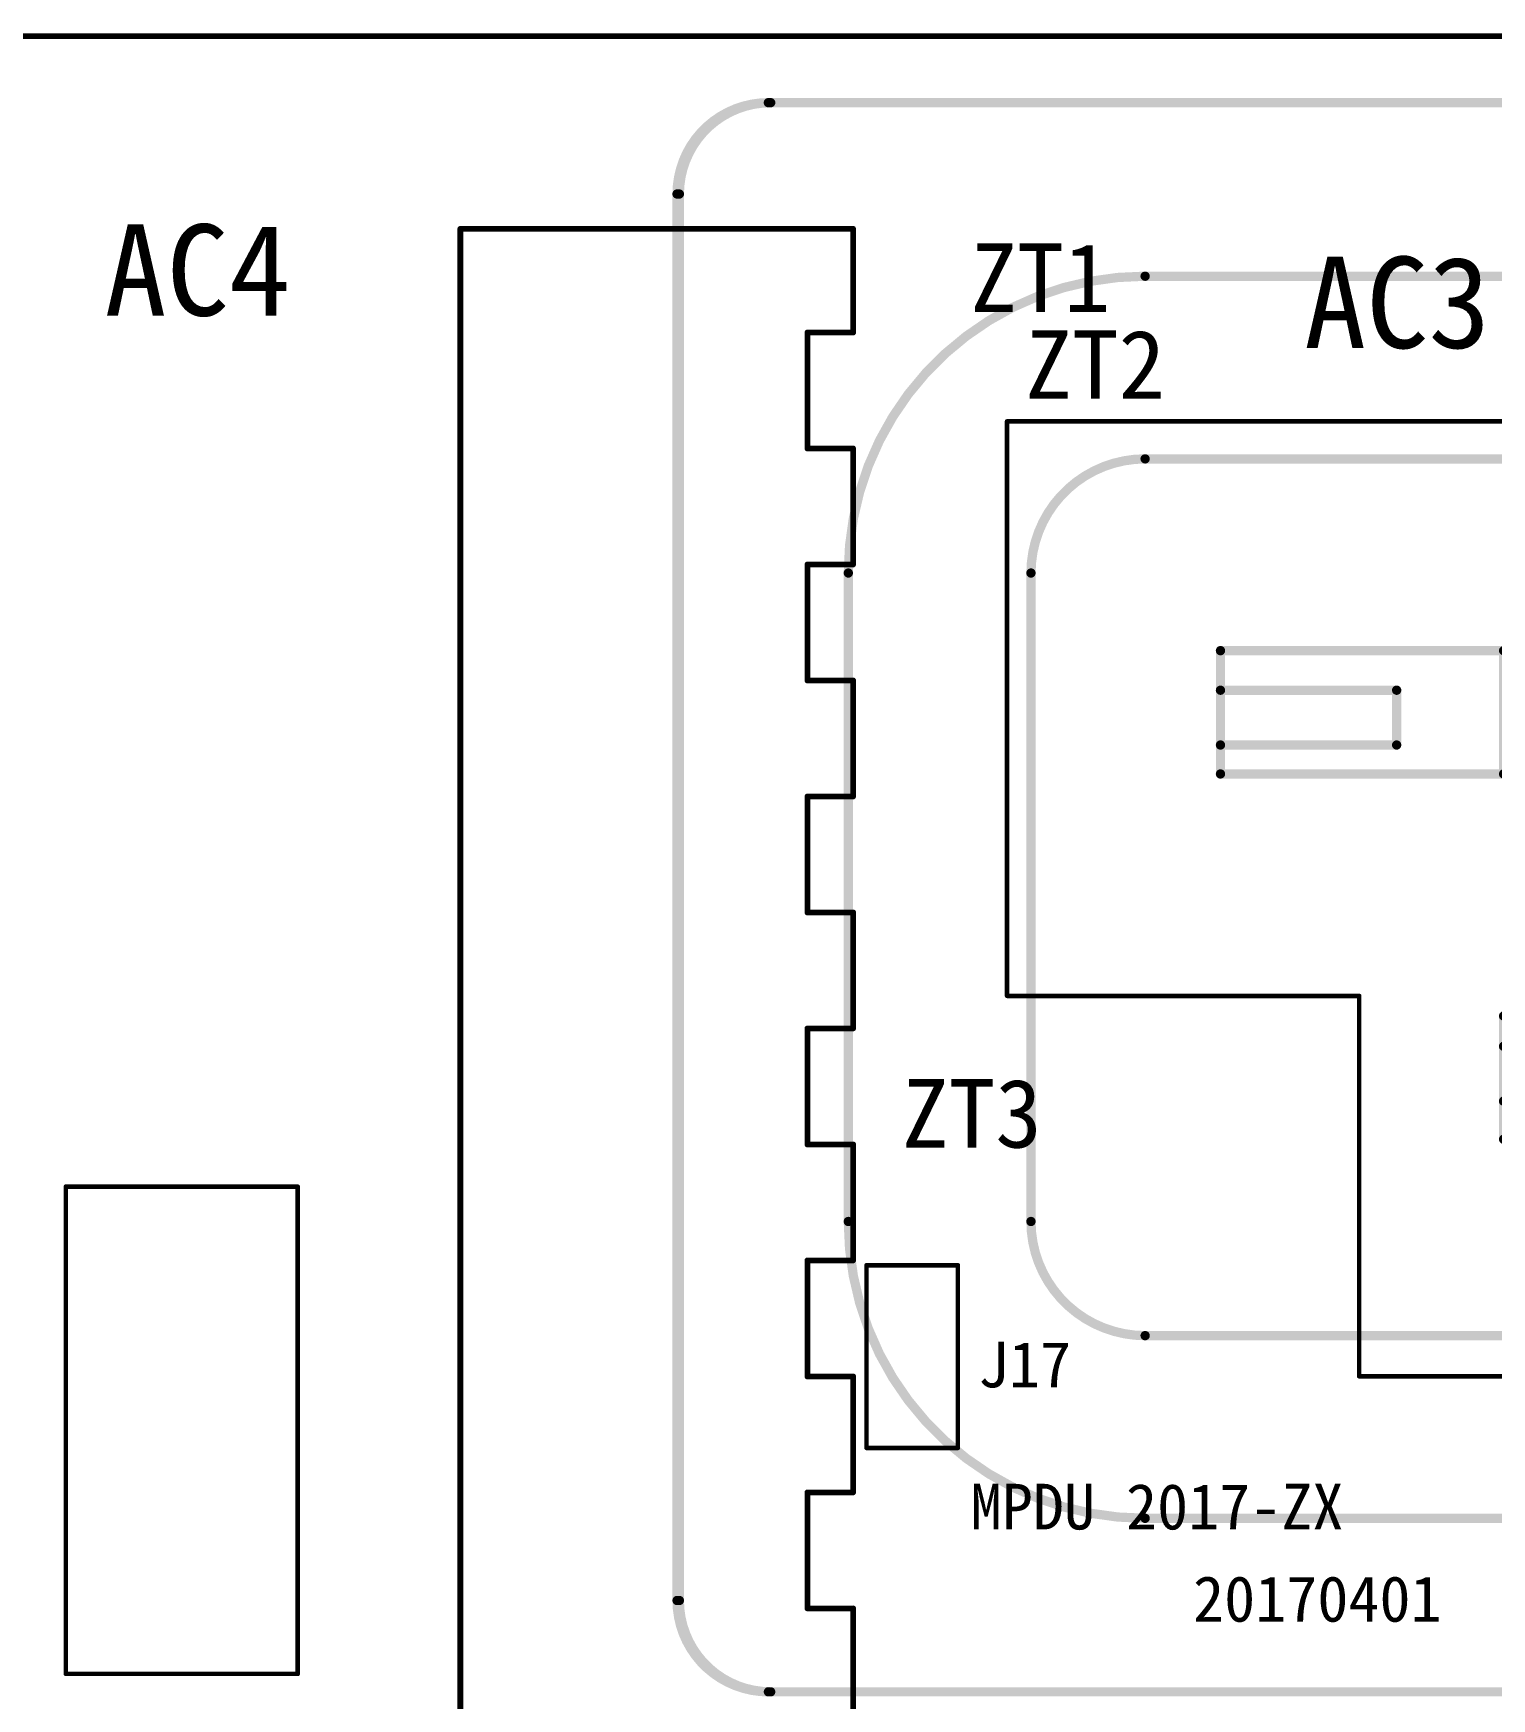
# Model space of a CAD drawing. Extents: x 741 to 1239, y 376 to 572.
# Drawn here: x 1065.38 to 1097.32, y 439.17 to 475.64 of the extents above; entities that cross this region are included whole.
import ezdxf

# ---------------------------------------------------------------- set-up
doc = ezdxf.new("R2010")
doc.units = 0
doc.header["$MEASUREMENT"] = 0
doc.layers.get('0').update_dxf_attribs({"linetype": 'CONTINUOUS'})
for name, color, linetype in [('BOTTOMOVERLAY', 7, 'CONTINUOUS'), ('KEEPOUTLAYER', 6, 'CONTINUOUS'), ('TOPOVERLAY', 7, 'CONTINUOUS')]:
    doc.layers.add(name, color=color, linetype=linetype)
doc.styles.get("Standard").update_dxf_attribs({"font": ''})
doc.styles.get('Standard').set_extended_font_data('SimSun')

# ---------------------------------------------------------------- blocks, each defined once
blk = doc.blocks.new('2_4_2_54_B_9')
at = {"layer": 'BOTTOMOVERLAY', "const_width": 0.1}
for points in [[(3.81, 9.144), (-1.27, 9.144)], [(-1.27, 9.144), (-1.27, -1.524)], [(3.81, 9.144), (3.81, -1.524)], [(3.81, -1.524), (-1.27, -1.524)]]:
    blk.add_lwpolyline(points, dxfattribs=at)
at = {"layer": 'BOTTOMOVERLAY', "const_width": 0.05}
for points in [[(-1.295, 9.144, 1), (-1.245, 9.144, 1)], [(-1.295, 9.144, 1), (-1.245, 9.144, 1)], [(3.785, 9.144, 1), (3.835, 9.144, 1)], [(3.785, 9.144, 1), (3.835, 9.144, 1)], [(-1.295, -1.524, 1), (-1.245, -1.524, 1)], [(-1.295, -1.524, 1), (-1.245, -1.524, 1)], [(3.785, -1.524, 1), (3.835, -1.524, 1)], [(3.785, -1.524, 1), (3.835, -1.524, 1)]]:
    blk.add_lwpolyline(points, format="xyb", close=True, dxfattribs=at)
blk = doc.blocks.new('2_0_2_B_14')
at = {"layer": 'BOTTOMOVERLAY', "const_width": 0.1}
for points in [[(-1, 2), (1, 2)], [(-1, -2), (-1, 2)], [(1, -2), (1, 2)], [(-1, -2), (1, -2)]]:
    blk.add_lwpolyline(points, dxfattribs=at)
at = {"layer": 'BOTTOMOVERLAY', "const_width": 0.05}
for points in [[(-1.025, 2, 1), (-0.975, 2, 1)], [(-1.025, 2, 1), (-0.975, 2, 1)], [(0.975, 2, 1), (1.025, 2, 1)], [(0.975, 2, 1), (1.025, 2, 1)], [(-1.025, -2, 1), (-0.975, -2, 1)], [(-1.025, -2, 1), (-0.975, -2, 1)], [(0.975, -2, 1), (1.025, -2, 1)], [(0.975, -2, 1), (1.025, -2, 1)]]:
    blk.add_lwpolyline(points, format="xyb", close=True, dxfattribs=at)
blk = doc.blocks.new('7P_5_08_B_93')
at = {"layer": 'BOTTOMOVERLAY', "const_width": 0.127}
for points in [[(-18.78, 1), (-18.78, 3.8)], [(18.78, 3.8), (-18.78, 3.8)], [(-18.78, -4.8), (-18.78, 1)], [(-13.97, -3.8), (-16.51, -3.8)], [(-16.51, -4.8), (-16.51, -3.8)], [(-16.51, -4.8), (-16.51, -3.8)], [(-13.97, -4.8), (-13.97, -3.8)], [(-11.43, -4.8), (-11.43, -3.8)], [(-8.89, -3.8), (-11.43, -3.8)], [(-8.89, -4.8), (-8.89, -3.8)], [(-6.35, -4.8), (-6.35, -3.8)], [(-3.81, -3.8), (-6.35, -3.8)], [(-3.81, -4.8), (-3.81, -3.8)], [(-1.27, -4.8), (-1.27, -3.8)], [(1.27, -3.8), (-1.27, -3.8)], [(1.27, -4.8), (1.27, -3.8)], [(6.35, -3.8), (3.81, -3.8)], [(3.81, -4.8), (3.81, -3.8)], [(6.35, -4.8), (6.35, -3.8)], [(11.43, -3.8), (8.89, -3.8)], [(8.89, -4.8), (8.89, -3.8)], [(11.43, -4.8), (11.43, -3.8)], [(-16.51, -4.8), (-18.78, -4.8)], [(-11.43, -4.8), (-13.97, -4.8)], [(-6.35, -4.8), (-8.89, -4.8)], [(-1.27, -4.8), (-3.81, -4.8)], [(3.81, -4.8), (1.27, -4.8)], [(8.89, -4.8), (6.35, -4.8)], [(13.97, -4.8), (11.43, -4.8)]]:
    blk.add_lwpolyline(points, dxfattribs=at)
at = {"layer": 'BOTTOMOVERLAY', "const_width": 0.0635}
for points in [[(-18.812, 3.8, 1), (-18.748, 3.8, 1)], [(-18.812, 3.8, 1), (-18.748, 3.8, 1)], [(-18.812, 1, 1), (-18.748, 1, 1)], [(-18.812, 1, 1), (-18.748, 1, 1)], [(-16.542, -3.8, 1), (-16.478, -3.8, 1)], [(-16.542, -3.8, 1), (-16.478, -3.8, 1)], [(-16.542, -3.8, 1), (-16.478, -3.8, 1)], [(-14.002, -3.8, 1), (-13.938, -3.8, 1)], [(-14.002, -3.8, 1), (-13.938, -3.8, 1)], [(-11.462, -3.8, 1), (-11.398, -3.8, 1)], [(-11.462, -3.8, 1), (-11.398, -3.8, 1)], [(-8.922, -3.8, 1), (-8.858, -3.8, 1)], [(-8.922, -3.8, 1), (-8.858, -3.8, 1)], [(-6.382, -3.8, 1), (-6.318, -3.8, 1)], [(-6.382, -3.8, 1), (-6.318, -3.8, 1)], [(-3.842, -3.8, 1), (-3.778, -3.8, 1)], [(-3.842, -3.8, 1), (-3.778, -3.8, 1)], [(-1.302, -3.8, 1), (-1.238, -3.8, 1)], [(-1.302, -3.8, 1), (-1.238, -3.8, 1)], [(1.238, -3.8, 1), (1.302, -3.8, 1)], [(1.238, -3.8, 1), (1.302, -3.8, 1)], [(3.778, -3.8, 1), (3.842, -3.8, 1)], [(3.778, -3.8, 1), (3.842, -3.8, 1)], [(6.318, -3.8, 1), (6.382, -3.8, 1)], [(6.318, -3.8, 1), (6.382, -3.8, 1)], [(8.858, -3.8, 1), (8.922, -3.8, 1)], [(8.858, -3.8, 1), (8.922, -3.8, 1)], [(11.398, -3.8, 1), (11.462, -3.8, 1)], [(11.398, -3.8, 1), (11.462, -3.8, 1)], [(-18.812, -4.8, 1), (-18.748, -4.8, 1)], [(-18.812, -4.8, 1), (-18.748, -4.8, 1)], [(-16.542, -4.8, 1), (-16.478, -4.8, 1)], [(-16.542, -4.8, 1), (-16.478, -4.8, 1)], [(-16.542, -4.8, 1), (-16.478, -4.8, 1)], [(-14.002, -4.8, 1), (-13.938, -4.8, 1)], [(-14.002, -4.8, 1), (-13.938, -4.8, 1)], [(-11.462, -4.8, 1), (-11.398, -4.8, 1)], [(-11.462, -4.8, 1), (-11.398, -4.8, 1)], [(-8.922, -4.8, 1), (-8.858, -4.8, 1)], [(-8.922, -4.8, 1), (-8.858, -4.8, 1)], [(-6.382, -4.8, 1), (-6.318, -4.8, 1)], [(-6.382, -4.8, 1), (-6.318, -4.8, 1)], [(-3.842, -4.8, 1), (-3.778, -4.8, 1)], [(-3.842, -4.8, 1), (-3.778, -4.8, 1)], [(-1.302, -4.8, 1), (-1.238, -4.8, 1)], [(-1.302, -4.8, 1), (-1.238, -4.8, 1)], [(1.238, -4.8, 1), (1.302, -4.8, 1)], [(1.238, -4.8, 1), (1.302, -4.8, 1)], [(3.778, -4.8, 1), (3.842, -4.8, 1)], [(3.778, -4.8, 1), (3.842, -4.8, 1)], [(6.318, -4.8, 1), (6.382, -4.8, 1)], [(6.318, -4.8, 1), (6.382, -4.8, 1)], [(8.858, -4.8, 1), (8.922, -4.8, 1)], [(8.858, -4.8, 1), (8.922, -4.8, 1)], [(11.398, -4.8, 1), (11.462, -4.8, 1)], [(11.398, -4.8, 1), (11.462, -4.8, 1)]]:
    blk.add_lwpolyline(points, format="xyb", close=True, dxfattribs=at)
blk = doc.blocks.new('C19_100')
at = {"layer": 'KEEPOUTLAYER', "const_width": 0.203}
for points in [[(-1.295, -9.331, -1), (0.432, -7.387)], [(5.125, -11.558, -1), (3.398, -13.502)]]:
    blk.add_lwpolyline(points, format="xyb", dxfattribs=at)
for points in [[(5.125, -11.558), (0.432, -7.387)], [(3.398, -13.502), (-1.295, -9.331)]]:
    blk.add_lwpolyline(points, dxfattribs=at)
at = {"layer": 'KEEPOUTLAYER', "const_width": 0.102}
for points in [[(0.381, -7.387, 1), (0.483, -7.387, 1)], [(0.381, -7.387, 1), (0.483, -7.387, 1)], [(-1.346, -9.331, 1), (-1.244, -9.331, 1)], [(-1.346, -9.331, 1), (-1.244, -9.331, 1)], [(5.074, -11.558, 1), (5.176, -11.558, 1)], [(5.074, -11.558, 1), (5.176, -11.558, 1)], [(3.348, -13.502, 1), (3.449, -13.502, 1)], [(3.348, -13.502, 1), (3.449, -13.502, 1)]]:
    blk.add_lwpolyline(points, format="xyb", close=True, dxfattribs=at)
at = {"layer": 'TOPOVERLAY', "const_width": 0.203}
for points in [[(-17.407, 19.405, -0.414214), (-15.407, 21.405)], [(-17.407, 19.355, -0.414214), (-15.407, 21.355)], [(15.393, 21.405, -0.414214), (17.393, 19.405)], [(15.393, 21.355, -0.414214), (17.393, 19.355)], [(-13.607, 11.155, -0.414214), (-7.107, 17.655)], [(7.093, 17.655, -0.414214), (13.593, 11.155)], [(-9.607, 11.155, -0.414214), (-7.107, 13.655)], [(7.093, 13.655, -0.414214), (9.593, 11.155)], [(-1.295, -9.331, -1), (0.432, -7.387)], [(-7.107, -17.645, -0.414214), (-13.607, -11.145)], [(-7.107, -13.645, -0.414214), (-9.607, -11.145)], [(9.593, -11.145, -0.414214), (7.093, -13.645)], [(13.593, -11.145, -0.414214), (7.093, -17.645)], [(5.125, -11.558, -1), (3.398, -13.502)], [(-15.407, -21.345, -0.414214), (-17.407, -19.345)], [(-15.407, -21.395, -0.414214), (-17.407, -19.395)], [(17.393, -19.345, -0.414214), (15.393, -21.345)], [(17.393, -19.395, -0.414214), (15.393, -21.395)]]:
    blk.add_lwpolyline(points, format="xyb", dxfattribs=at)
for points in [[(15.393, 21.405), (-15.407, 21.405)], [(15.393, 21.355), (-15.407, 21.355)], [(-17.407, -19.395), (-17.407, 19.405)], [(17.393, -19.395), (17.393, 19.405)], [(7.093, 17.655), (-7.107, 17.655)], [(7.093, 13.655), (-7.107, 13.655)], [(-13.607, -11.145), (-13.607, 11.155)], [(-9.607, -11.145), (-9.607, 11.155)], [(9.593, -11.145), (9.593, 11.155)], [(13.593, -11.145), (13.593, 11.155)], [(-2.707, 9.505), (-5.407, 9.505)], [(-5.407, 3.305), (-5.407, 9.505)], [(-4.541, 5.647), (-4.541, 9.505)], [(-3.341, 5.647), (-3.341, 9.505)], [(-2.707, 3.305), (-2.707, 9.505)], [(-3.341, 5.647), (-4.541, 5.647)], [(-2.707, 3.305), (-5.407, 3.305)], [(5.293, 3.305), (2.593, 3.305)], [(2.593, -4.095), (2.593, 3.305)], [(3.257, -1.348), (3.257, 3.305)], [(4.457, -1.348), (4.457, 3.305)], [(5.293, -4.095), (5.293, 3.305)], [(4.457, -1.348), (3.257, -1.348)], [(-2.707, -3.295), (-5.407, -3.295)], [(-5.407, -9.495), (-5.407, -3.295)], [(-4.541, -8.358), (-4.541, -3.295)], [(-3.341, -8.358), (-3.341, -3.295)], [(-2.707, -9.495), (-2.707, -3.295)], [(5.293, -4.095), (2.593, -4.095)], [(5.125, -11.558), (0.432, -7.387)], [(-3.341, -8.358), (-4.541, -8.358)], [(-2.707, -9.495), (-5.407, -9.495)], [(3.398, -13.502), (-1.295, -9.331)], [(7.093, -13.645), (-7.107, -13.645)], [(7.093, -17.645), (-7.107, -17.645)], [(15.393, -21.345), (-15.407, -21.345)], [(15.393, -21.395), (-15.407, -21.395)]]:
    blk.add_lwpolyline(points, dxfattribs=at)
at = {"layer": 'TOPOVERLAY', "const_width": 0.102}
for points in [[(-15.458, 21.405, 1), (-15.356, 21.405, 1)], [(-15.458, 21.405, 1), (-15.356, 21.405, 1)], [(-15.458, 21.355, 1), (-15.356, 21.355, 1)], [(-15.458, 21.355, 1), (-15.356, 21.355, 1)], [(15.342, 21.405, 1), (15.444, 21.405, 1)], [(15.342, 21.405, 1), (15.444, 21.405, 1)], [(15.342, 21.355, 1), (15.444, 21.355, 1)], [(15.342, 21.355, 1), (15.444, 21.355, 1)], [(-17.458, 19.405, 1), (-17.356, 19.405, 1)], [(-17.458, 19.405, 1), (-17.356, 19.405, 1)], [(-17.458, 19.355, 1), (-17.356, 19.355, 1)], [(17.342, 19.405, 1), (17.444, 19.405, 1)], [(17.342, 19.405, 1), (17.444, 19.405, 1)], [(17.342, 19.355, 1), (17.444, 19.355, 1)], [(-7.158, 17.655, 1), (-7.056, 17.655, 1)], [(-7.158, 17.655, 1), (-7.056, 17.655, 1)], [(7.042, 17.655, 1), (7.144, 17.655, 1)], [(7.042, 17.655, 1), (7.144, 17.655, 1)], [(-7.158, 13.655, 1), (-7.056, 13.655, 1)], [(-7.158, 13.655, 1), (-7.056, 13.655, 1)], [(7.042, 13.655, 1), (7.144, 13.655, 1)], [(7.042, 13.655, 1), (7.144, 13.655, 1)], [(-13.658, 11.155, 1), (-13.556, 11.155, 1)], [(-13.658, 11.155, 1), (-13.556, 11.155, 1)], [(-9.658, 11.155, 1), (-9.556, 11.155, 1)], [(-9.658, 11.155, 1), (-9.556, 11.155, 1)], [(9.542, 11.155, 1), (9.644, 11.155, 1)], [(9.542, 11.155, 1), (9.644, 11.155, 1)], [(13.542, 11.155, 1), (13.644, 11.155, 1)], [(13.542, 11.155, 1), (13.644, 11.155, 1)], [(-5.458, 9.505, 1), (-5.356, 9.505, 1)], [(-5.458, 9.505, 1), (-5.356, 9.505, 1)], [(-4.592, 9.505, 1), (-4.49, 9.505, 1)], [(-3.392, 9.505, 1), (-3.29, 9.505, 1)], [(-2.758, 9.505, 1), (-2.656, 9.505, 1)], [(-2.758, 9.505, 1), (-2.656, 9.505, 1)], [(-4.592, 5.647, 1), (-4.49, 5.647, 1)], [(-4.592, 5.647, 1), (-4.49, 5.647, 1)], [(-3.392, 5.647, 1), (-3.29, 5.647, 1)], [(-3.392, 5.647, 1), (-3.29, 5.647, 1)], [(-5.458, 3.305, 1), (-5.356, 3.305, 1)], [(-5.458, 3.305, 1), (-5.356, 3.305, 1)], [(-2.758, 3.305, 1), (-2.656, 3.305, 1)], [(-2.758, 3.305, 1), (-2.656, 3.305, 1)], [(2.542, 3.305, 1), (2.644, 3.305, 1)], [(2.542, 3.305, 1), (2.644, 3.305, 1)], [(3.206, 3.305, 1), (3.308, 3.305, 1)], [(4.406, 3.305, 1), (4.508, 3.305, 1)], [(5.242, 3.305, 1), (5.344, 3.305, 1)], [(5.242, 3.305, 1), (5.344, 3.305, 1)], [(3.206, -1.348, 1), (3.308, -1.348, 1)], [(3.206, -1.348, 1), (3.308, -1.348, 1)], [(4.406, -1.348, 1), (4.508, -1.348, 1)], [(4.406, -1.348, 1), (4.508, -1.348, 1)], [(-5.458, -3.295, 1), (-5.356, -3.295, 1)], [(-5.458, -3.295, 1), (-5.356, -3.295, 1)], [(-4.592, -3.295, 1), (-4.49, -3.295, 1)], [(-3.392, -3.295, 1), (-3.29, -3.295, 1)], [(-2.758, -3.295, 1), (-2.656, -3.295, 1)], [(-2.758, -3.295, 1), (-2.656, -3.295, 1)], [(2.542, -4.095, 1), (2.644, -4.095, 1)], [(2.542, -4.095, 1), (2.644, -4.095, 1)], [(5.242, -4.095, 1), (5.344, -4.095, 1)], [(5.242, -4.095, 1), (5.344, -4.095, 1)], [(0.381, -7.387, 1), (0.483, -7.387, 1)], [(0.381, -7.387, 1), (0.483, -7.387, 1)], [(-4.592, -8.358, 1), (-4.49, -8.358, 1)], [(-4.592, -8.358, 1), (-4.49, -8.358, 1)], [(-3.392, -8.358, 1), (-3.29, -8.358, 1)], [(-3.392, -8.358, 1), (-3.29, -8.358, 1)], [(-5.458, -9.495, 1), (-5.356, -9.495, 1)], [(-5.458, -9.495, 1), (-5.356, -9.495, 1)], [(-2.758, -9.495, 1), (-2.656, -9.495, 1)], [(-2.758, -9.495, 1), (-2.656, -9.495, 1)], [(-1.346, -9.331, 1), (-1.244, -9.331, 1)], [(-1.346, -9.331, 1), (-1.244, -9.331, 1)], [(-13.658, -11.145, 1), (-13.556, -11.145, 1)], [(-13.658, -11.145, 1), (-13.556, -11.145, 1)], [(-9.658, -11.145, 1), (-9.556, -11.145, 1)], [(-9.658, -11.145, 1), (-9.556, -11.145, 1)], [(9.542, -11.145, 1), (9.644, -11.145, 1)], [(9.542, -11.145, 1), (9.644, -11.145, 1)], [(13.542, -11.145, 1), (13.644, -11.145, 1)], [(13.542, -11.145, 1), (13.644, -11.145, 1)], [(5.074, -11.558, 1), (5.176, -11.558, 1)], [(5.074, -11.558, 1), (5.176, -11.558, 1)], [(3.348, -13.502, 1), (3.449, -13.502, 1)], [(3.348, -13.502, 1), (3.449, -13.502, 1)], [(-7.158, -13.645, 1), (-7.056, -13.645, 1)], [(-7.158, -13.645, 1), (-7.056, -13.645, 1)], [(7.042, -13.645, 1), (7.144, -13.645, 1)], [(7.042, -13.645, 1), (7.144, -13.645, 1)], [(-7.158, -17.645, 1), (-7.056, -17.645, 1)], [(-7.158, -17.645, 1), (-7.056, -17.645, 1)], [(7.042, -17.645, 1), (7.144, -17.645, 1)], [(7.042, -17.645, 1), (7.144, -17.645, 1)], [(-17.458, -19.345, 1), (-17.356, -19.345, 1)], [(-17.458, -19.395, 1), (-17.356, -19.395, 1)], [(-17.458, -19.395, 1), (-17.356, -19.395, 1)], [(17.342, -19.345, 1), (17.444, -19.345, 1)], [(17.342, -19.395, 1), (17.444, -19.395, 1)], [(17.342, -19.395, 1), (17.444, -19.395, 1)], [(-15.458, -21.345, 1), (-15.356, -21.345, 1)], [(-15.458, -21.345, 1), (-15.356, -21.345, 1)], [(-15.458, -21.395, 1), (-15.356, -21.395, 1)], [(-15.458, -21.395, 1), (-15.356, -21.395, 1)], [(15.342, -21.345, 1), (15.444, -21.345, 1)], [(15.342, -21.345, 1), (15.444, -21.345, 1)], [(15.342, -21.395, 1), (15.444, -21.395, 1)], [(15.342, -21.395, 1), (15.444, -21.395, 1)]]:
    blk.add_lwpolyline(points, format="xyb", close=True, dxfattribs=at)

msp = doc.modelspace()

# ---------------------------------------------------------------- linework, layer by layer
at = {"layer": 'KEEPOUTLAYER'}
for points, const_width in [([(1129.03, 475.575), (794.03, 475.575)], 0.127), ([(1115.247, 467.14), (1086.707, 467.14)], 0.1), ([(1086.707, 466.73), (1086.707, 467.14)], 0.1), ([(1086.707, 454.559), (1086.707, 466.73)], 0.1), ([(1094.417, 454.559), (1086.707, 454.559)], 0.1), ([(1094.417, 446.229), (1094.417, 454.559)], 0.1), ([(1107.147, 446.229), (1094.417, 446.229)], 0.1)]:
    msp.add_lwpolyline(points, dxfattribs=dict(at, const_width=const_width))
at = {"layer": 'KEEPOUTLAYER', "const_width": 0.05}
for points in [[(1086.732, 467.14, -1), (1086.682, 467.14, -1)], [(1086.732, 467.14, -1), (1086.682, 467.14, -1)], [(1086.732, 466.73, -1), (1086.682, 466.73, -1)], [(1086.732, 466.73, -1), (1086.682, 466.73, -1)], [(1086.732, 454.559, -1), (1086.682, 454.559, -1)], [(1086.732, 454.559, -1), (1086.682, 454.559, -1)], [(1094.442, 454.559, -1), (1094.392, 454.559, -1)], [(1094.442, 454.559, -1), (1094.392, 454.559, -1)], [(1094.442, 446.229, -1), (1094.392, 446.229, -1)], [(1094.442, 446.229, -1), (1094.392, 446.229, -1)]]:
    msp.add_lwpolyline(points, format="xyb", close=True, dxfattribs=at)

# ---------------------------------------------------------------- block references
at = {"xscale": -1}
for name, p, rotation in [('C19_100', (1100.885, 456.712), 90), ('7P_5_08_B_93', (1078.535, 452.576), 90), ('2_4_2_54_B_9', (1067.364, 448.857), 180)]:
    msp.add_blockref(name, p, dxfattribs=dict(at, rotation=rotation))
msp.add_blockref('2_0_2_B_14', (1084.629, 446.66), dxfattribs=at)

# ---------------------------------------------------------------- texts
at = {"layer": 'BOTTOMOVERLAY'}
for s, height, p in [('AC4', 2, (1066.94, 469.455)), ('ZT1', 1.5, (1085.908, 469.537)), ('AC3', 2, (1093.21, 468.745)), ('ZT2', 1.5, (1087.108, 467.637)), ('ZT3', 1.5, (1084.408, 451.237)), ('J17', 1, (1086.068, 445.987)), ('MPDU 2017-ZX ', 1, (1085.91, 442.875)), ('20170401', 1, (1090.78, 440.855))]:
    msp.add_text(s, height=height, dxfattribs=at).set_placement(p)

doc.saveas('drawing.dxf')
